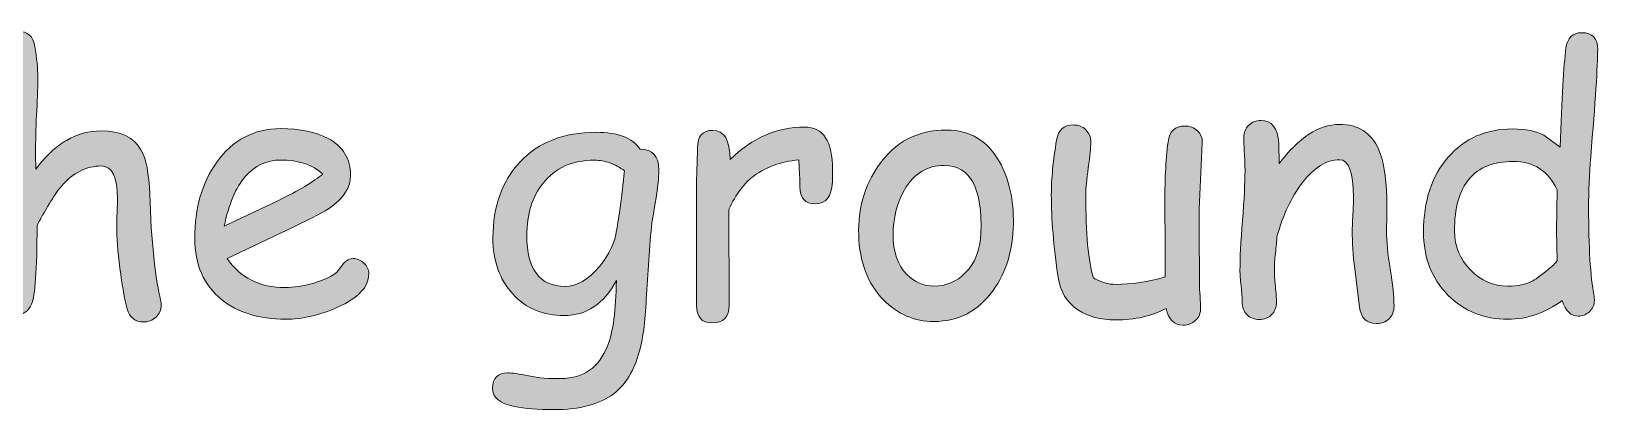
# Model space of a CAD drawing. Header units: millimetres. Extents: x -21 to 529, y -98 to 352.
# Drawn here: x 227.2 to 301.3, y 109.5 to 127.4 of the extents above; entities that cross this region are included whole.
import ezdxf

# ---------------------------------------------------------------- set-up
doc = ezdxf.new("R2010")
doc.units = ezdxf.units.MM
doc.header["$MEASUREMENT"] = 0
doc.layers.get('0').update_dxf_attribs({"lineweight": 0})

# ---------------------------------------------------------------- blocks, each defined once
blk = doc.blocks.new('Block_0')
at = {"true_color": 0x000000, "transparency": 33554687}
h = blk.add_hatch(color=18, dxfattribs=at)
h.dxf.hatch_style = 2
edge = h.paths.add_edge_path()
edge.add_spline(control_points=[(232.492, 113.627), (232.1, 113.627), (231.844, 113.837), (231.723, 114.256), (231.596, 114.708), (231.48, 115.35), (231.375, 116.182), (231.276, 116.981), (231.227, 117.637), (231.227, 118.15), (231.227, 118.293), (231.233, 118.511), (231.247, 118.803), (231.261, 119.095), (231.268, 119.313), (231.268, 119.456), (231.268, 120.493), (231.009, 121.011), (230.491, 121.011), (229.791, 121.011), (229.165, 120.694), (228.614, 120.06), (228.333, 119.735), (227.947, 119.115), (227.456, 118.2), (227.456, 116.099), (227.368, 114.856), (227.192, 114.471), (227.037, 114.129), (226.798, 113.958), (226.472, 113.958), (226.246, 113.958), (226.048, 114.035), (225.877, 114.189), (225.706, 114.344), (225.621, 114.531), (225.621, 114.752), (225.621, 114.829), (225.645, 114.95), (225.695, 115.115), (225.739, 115.253), (225.77, 115.656), (225.786, 116.323), (225.786, 116.323), (225.811, 117.546), (225.811, 117.546), (225.811, 117.546), (225.836, 123.623), (225.836, 123.623), (225.874, 124.307), (225.894, 124.767), (225.894, 125.004), (225.894, 125.285), (225.867, 125.551), (225.815, 125.802), (225.763, 126.053), (225.736, 126.313), (225.736, 126.583), (225.736, 126.815), (225.816, 127.007), (225.976, 127.158), (226.136, 127.31), (226.332, 127.386), (226.563, 127.386), (227.015, 127.386), (227.28, 127.143), (227.357, 126.658), (227.445, 126.123), (227.489, 125.641), (227.489, 125.211), (227.489, 124.632), (227.47, 124.029), (227.431, 123.4), (227.398, 122.799), (227.385, 122.196), (227.39, 121.589), (227.39, 121.589), (227.398, 120.862), (227.398, 120.862), (227.85, 121.468), (228.334, 121.922), (228.849, 122.222), (229.365, 122.522), (229.912, 122.673), (230.491, 122.673), (231.406, 122.673), (232.034, 122.375), (232.376, 121.78), (232.618, 121.361), (232.756, 120.655), (232.789, 119.663), (232.789, 119.663), (232.855, 118.084), (232.855, 118.084), (232.855, 118.084), (233.021, 116.364), (233.021, 116.364), (233.098, 115.719), (233.192, 115.151), (233.302, 114.661), (233.324, 114.567), (233.335, 114.487), (233.335, 114.421), (233.335, 114.195), (233.252, 114.006), (233.087, 113.855), (232.922, 113.703), (232.723, 113.627), (232.492, 113.627)], knot_values=[0, 0, 0, 0, 1, 1, 1, 2, 2, 2, 3, 3, 3, 4, 4, 4, 5, 5, 5, 6, 6, 6, 7, 7, 7, 8, 8, 8, 9, 9, 9, 10, 10, 10, 11, 11, 11, 12, 12, 12, 13, 13, 13, 14, 14, 14, 15, 15, 15, 16, 16, 16, 17, 17, 17, 18, 18, 18, 19, 19, 19, 20, 20, 20, 21, 21, 21, 22, 22, 22, 23, 23, 23, 24, 24, 24, 25, 25, 25, 26, 26, 26, 27, 27, 27, 28, 28, 28, 29, 29, 29, 30, 30, 30, 31, 31, 31, 32, 32, 32, 33, 33, 33, 34, 34, 34, 35, 35, 35, 36, 36, 36, 36], degree=3, periodic=0)
h = blk.add_hatch(color=18, dxfattribs=at)
h.dxf.hatch_style = 2
edge = h.paths.add_edge_path()
edge.add_spline(control_points=[(297.331, 121.226), (296.405, 121.226), (295.71, 120.951), (295.247, 120.403), (294.784, 119.855), (294.553, 119.029), (294.553, 117.927), (294.553, 117.216), (294.805, 116.604), (295.309, 116.091), (295.814, 115.578), (296.405, 115.322), (297.083, 115.322), (297.546, 115.322), (297.937, 115.408), (298.257, 115.578), (298.444, 115.678), (298.75, 115.906), (299.175, 116.265), (299.258, 116.336), (299.337, 116.422), (299.415, 116.521), (299.415, 116.521), (299.39, 117.951), (299.39, 117.951), (299.39, 117.951), (299.398, 118.911), (299.398, 118.911), (299.398, 118.911), (299.415, 119.886), (299.415, 119.886), (299.205, 120.333), (298.927, 120.668), (298.58, 120.891), (298.232, 121.114), (297.816, 121.226), (297.331, 121.226)], knot_values=[0, 0, 0, 0, 1, 1, 1, 2, 2, 2, 3, 3, 3, 4, 4, 4, 5, 5, 5, 6, 6, 6, 7, 7, 7, 8, 8, 8, 9, 9, 9, 10, 10, 10, 11, 11, 11, 12, 12, 12, 12], degree=3, periodic=0)
edge = h.paths.add_edge_path()
edge.add_spline(control_points=[(301.002, 121.441), (300.936, 120.63), (300.903, 119.82), (300.903, 119.01), (300.903, 117.174), (300.988, 115.788), (301.159, 114.851), (301.17, 114.774), (301.176, 114.71), (301.176, 114.661), (301.176, 114.44), (301.099, 114.258), (300.944, 114.115), (300.79, 113.972), (300.611, 113.9), (300.407, 113.9), (300.065, 113.9), (299.814, 114.148), (299.654, 114.644), (299.258, 114.352), (298.845, 114.132), (298.418, 113.983), (297.991, 113.834), (297.546, 113.759), (297.083, 113.759), (295.942, 113.759), (294.997, 114.14), (294.247, 114.9), (293.475, 115.678), (293.089, 116.675), (293.089, 117.894), (293.089, 119.365), (293.479, 120.545), (294.259, 121.432), (295.039, 122.32), (296.052, 122.764), (297.298, 122.764), (297.937, 122.764), (298.431, 122.664), (298.778, 122.466), (298.778, 122.466), (299.555, 121.895), (299.555, 121.895), (299.632, 124.216), (299.723, 125.779), (299.828, 126.583), (299.9, 127.074), (300.15, 127.32), (300.58, 127.32), (301.082, 127.32), (301.333, 127.052), (301.333, 126.517), (301.333, 125.751), (301.223, 124.059), (301.002, 121.441)], knot_values=[0, 0, 0, 0, 1, 1, 1, 2, 2, 2, 3, 3, 3, 4, 4, 4, 5, 5, 5, 6, 6, 6, 7, 7, 7, 8, 8, 8, 9, 9, 9, 10, 10, 10, 11, 11, 11, 12, 12, 12, 13, 13, 13, 14, 14, 14, 15, 15, 15, 16, 16, 16, 17, 17, 17, 18, 18, 18, 18], degree=3, periodic=0)
h = blk.add_hatch(color=18, dxfattribs=at)
h.dxf.hatch_style = 2
edge = h.paths.add_edge_path()
edge.add_spline(control_points=[(290.865, 113.553), (290.391, 113.553), (290.124, 113.812), (290.063, 114.33), (290.063, 114.33), (289.832, 116.141), (289.832, 116.141), (289.755, 116.786), (289.716, 117.389), (289.716, 117.951), (289.716, 118.106), (289.726, 118.368), (289.745, 118.737), (289.764, 119.106), (289.774, 119.368), (289.774, 119.522), (289.774, 120.713), (289.553, 121.308), (289.112, 121.308), (288.495, 121.308), (287.905, 120.942), (287.343, 120.209), (286.836, 119.542), (286.439, 118.698), (286.152, 117.679), (286.141, 117.464), (286.117, 117.194), (286.078, 116.868), (286.045, 116.593), (286.028, 116.325), (286.028, 116.066), (286.028, 115.901), (286.045, 115.653), (286.078, 115.322), (286.111, 114.991), (286.128, 114.743), (286.128, 114.578), (286.128, 114.33), (286.052, 114.129), (285.9, 113.974), (285.749, 113.82), (285.554, 113.743), (285.317, 113.743), (285.075, 113.743), (284.879, 113.82), (284.73, 113.974), (284.581, 114.129), (284.507, 114.33), (284.507, 114.578), (284.507, 114.743), (284.489, 114.991), (284.453, 115.322), (284.417, 115.653), (284.4, 115.901), (284.4, 116.066), (284.4, 116.634), (284.439, 117.421), (284.519, 118.427), (284.599, 119.433), (284.639, 120.22), (284.639, 120.787), (284.639, 120.964), (284.63, 121.226), (284.61, 121.573), (284.591, 121.92), (284.581, 122.182), (284.581, 122.358), (284.581, 122.595), (284.66, 122.79), (284.817, 122.941), (284.974, 123.093), (285.168, 123.169), (285.4, 123.169), (285.907, 123.169), (286.185, 122.81), (286.235, 122.094), (286.235, 122.094), (286.26, 121.126), (286.26, 121.126), (287.186, 122.361), (288.137, 122.979), (289.112, 122.979), (289.994, 122.979), (290.609, 122.59), (290.956, 121.813), (291.193, 121.295), (291.323, 120.528), (291.345, 119.514), (291.345, 119.514), (291.345, 118.679), (291.345, 118.679), (291.345, 118.679), (291.337, 117.91), (291.337, 117.91), (291.337, 117.453), (291.396, 116.861), (291.514, 116.137), (291.633, 115.412), (291.692, 114.823), (291.692, 114.371), (291.692, 114.129), (291.614, 113.932), (291.456, 113.78), (291.299, 113.629), (291.102, 113.553), (290.865, 113.553)], knot_values=[0, 0, 0, 0, 1, 1, 1, 2, 2, 2, 3, 3, 3, 4, 4, 4, 5, 5, 5, 6, 6, 6, 7, 7, 7, 8, 8, 8, 9, 9, 9, 10, 10, 10, 11, 11, 11, 12, 12, 12, 13, 13, 13, 14, 14, 14, 15, 15, 15, 16, 16, 16, 17, 17, 17, 18, 18, 18, 19, 19, 19, 20, 20, 20, 21, 21, 21, 22, 22, 22, 23, 23, 23, 24, 24, 24, 25, 25, 25, 26, 26, 26, 27, 27, 27, 28, 28, 28, 29, 29, 29, 30, 30, 30, 31, 31, 31, 32, 32, 32, 33, 33, 33, 34, 34, 34, 35, 35, 35, 35], degree=3, periodic=0)
h = blk.add_hatch(color=18, dxfattribs=at)
h.dxf.hatch_style = 2
edge = h.paths.add_edge_path()
edge.add_spline(control_points=[(238.99, 121.292), (238.318, 121.292), (237.758, 121.031), (237.312, 120.51), (236.865, 119.99), (236.532, 119.205), (236.312, 118.158), (236.312, 118.158), (238.85, 119.365), (238.85, 119.365), (239.848, 119.85), (240.559, 120.272), (240.983, 120.63), (240.509, 121.071), (239.845, 121.292), (238.99, 121.292)], knot_values=[0, 0, 0, 0, 1, 1, 1, 2, 2, 2, 3, 3, 3, 4, 4, 4, 5, 5, 5, 5], degree=3, periodic=0)
edge = h.paths.add_edge_path()
edge.add_spline(control_points=[(239.214, 113.759), (237.968, 113.759), (236.959, 114.071), (236.187, 114.694), (235.344, 115.383), (234.922, 116.347), (234.922, 117.588), (234.922, 119.021), (235.27, 120.222), (235.964, 121.193), (236.719, 122.251), (237.728, 122.78), (238.99, 122.78), (239.905, 122.78), (240.652, 122.626), (241.231, 122.317), (241.942, 121.937), (242.298, 121.352), (242.298, 120.564), (242.298, 120.013), (241.986, 119.511), (241.363, 119.059), (241.088, 118.861), (240.503, 118.552), (239.611, 118.133), (239.611, 118.133), (236.452, 116.637), (236.452, 116.637), (236.761, 116.179), (237.145, 115.835), (237.605, 115.603), (238.066, 115.372), (238.602, 115.256), (239.214, 115.256), (239.594, 115.256), (240.04, 115.328), (240.553, 115.471), (241.204, 115.653), (241.622, 115.891), (241.81, 116.186), (241.997, 116.481), (242.198, 116.629), (242.413, 116.629), (242.606, 116.629), (242.779, 116.556), (242.93, 116.409), (243.082, 116.263), (243.158, 116.094), (243.158, 115.901), (243.158, 115.289), (242.664, 114.763), (241.678, 114.322), (240.834, 113.947), (240.013, 113.759), (239.214, 113.759)], knot_values=[0, 0, 0, 0, 1, 1, 1, 2, 2, 2, 3, 3, 3, 4, 4, 4, 5, 5, 5, 6, 6, 6, 7, 7, 7, 8, 8, 8, 9, 9, 9, 10, 10, 10, 11, 11, 11, 12, 12, 12, 13, 13, 13, 14, 14, 14, 15, 15, 15, 16, 16, 16, 17, 17, 17, 18, 18, 18, 18], degree=3, periodic=0)
h = blk.add_hatch(color=18, dxfattribs=at)
h.dxf.hatch_style = 2
edge = h.paths.add_edge_path()
edge.add_spline(control_points=[(253.84, 121.284), (252.793, 121.284), (251.983, 120.923), (251.409, 120.2), (250.897, 119.55), (250.64, 118.723), (250.64, 117.72), (250.64, 116.921), (250.792, 116.32), (251.095, 115.917), (251.398, 115.515), (251.853, 115.314), (252.459, 115.314), (253.016, 115.314), (253.556, 115.628), (254.08, 116.256), (254.554, 116.835), (254.824, 117.409), (254.89, 117.976), (255.006, 118.572), (255.13, 119.506), (255.262, 120.779), (255.042, 120.95), (254.813, 121.077), (254.576, 121.16), (254.339, 121.242), (254.094, 121.284), (253.84, 121.284)], knot_values=[0, 0, 0, 0, 1, 1, 1, 2, 2, 2, 3, 3, 3, 4, 4, 4, 5, 5, 5, 6, 6, 6, 7, 7, 7, 8, 8, 8, 9, 9, 9, 9], degree=3, periodic=0)
edge = h.paths.add_edge_path()
edge.add_spline(control_points=[(256.494, 117.703), (256.494, 117.703), (256.304, 114.925), (256.304, 114.925), (256.271, 113.823), (256.158, 112.922), (255.965, 112.222), (255.717, 111.329), (255.32, 110.67), (254.774, 110.245), (254.113, 109.733), (253.157, 109.477), (251.905, 109.477), (251.172, 109.477), (250.558, 109.526), (250.062, 109.625), (249.367, 109.763), (249.02, 110.05), (249.02, 110.485), (249.02, 110.976), (249.26, 111.221), (249.739, 111.221), (249.938, 111.221), (250.268, 111.173), (250.731, 111.076), (251.194, 110.98), (251.707, 110.937), (252.269, 110.948), (253.328, 110.965), (254.058, 111.477), (254.46, 112.486), (254.725, 113.159), (254.865, 114.192), (254.882, 115.587), (254.584, 115.036), (254.23, 114.622), (253.819, 114.347), (253.409, 114.071), (252.939, 113.933), (252.41, 113.933), (251.412, 113.933), (250.6, 114.273), (249.975, 114.954), (249.349, 115.635), (249.036, 116.518), (249.036, 117.604), (249.036, 119.092), (249.463, 120.291), (250.318, 121.201), (251.2, 122.138), (252.401, 122.606), (253.923, 122.606), (254.435, 122.606), (254.865, 122.54), (255.213, 122.408), (255.56, 122.276), (255.825, 122.077), (256.006, 121.813), (256.596, 121.796), (256.891, 121.468), (256.891, 120.829), (256.891, 120.437), (256.833, 119.914), (256.717, 119.258), (256.591, 118.497), (256.516, 117.979), (256.494, 117.703)], knot_values=[0, 0, 0, 0, 1, 1, 1, 2, 2, 2, 3, 3, 3, 4, 4, 4, 5, 5, 5, 6, 6, 6, 7, 7, 7, 8, 8, 8, 9, 9, 9, 10, 10, 10, 11, 11, 11, 12, 12, 12, 13, 13, 13, 14, 14, 14, 15, 15, 15, 16, 16, 16, 17, 17, 17, 18, 18, 18, 19, 19, 19, 20, 20, 20, 21, 21, 21, 22, 22, 22, 22], degree=3, periodic=0)
h = blk.add_hatch(color=18, dxfattribs=at)
h.dxf.hatch_style = 2
edge = h.paths.add_edge_path()
edge.add_spline(control_points=[(265.11, 120.25), (265.071, 119.561), (264.796, 119.216), (264.283, 119.216), (263.809, 119.216), (263.572, 119.489), (263.572, 120.035), (263.572, 120.14), (263.564, 120.333), (263.547, 120.614), (263.547, 120.614), (263.522, 121.308), (263.522, 121.308), (262.651, 121.204), (261.954, 120.958), (261.43, 120.572), (260.94, 120.214), (260.532, 119.674), (260.207, 118.952), (260.207, 118.952), (260.223, 114.421), (260.223, 114.421), (260.223, 113.864), (259.95, 113.586), (259.405, 113.586), (258.92, 113.586), (258.677, 113.864), (258.677, 114.421), (258.677, 114.421), (258.677, 120.225), (258.677, 120.225), (258.677, 120.407), (258.684, 120.68), (258.698, 121.044), (258.712, 121.408), (258.718, 121.68), (258.718, 121.862), (258.718, 122.419), (258.961, 122.697), (259.446, 122.697), (259.986, 122.697), (260.259, 122.24), (260.265, 121.325), (261.323, 122.345), (262.497, 122.855), (263.787, 122.855), (264.233, 122.855), (264.567, 122.686), (264.787, 122.35), (265.008, 122.014), (265.118, 121.507), (265.118, 120.829), (265.118, 120.542), (265.115, 120.349), (265.11, 120.25)], knot_values=[0, 0, 0, 0, 1, 1, 1, 2, 2, 2, 3, 3, 3, 4, 4, 4, 5, 5, 5, 6, 6, 6, 7, 7, 7, 8, 8, 8, 9, 9, 9, 10, 10, 10, 11, 11, 11, 12, 12, 12, 13, 13, 13, 14, 14, 14, 15, 15, 15, 16, 16, 16, 17, 17, 17, 18, 18, 18, 18], degree=3, periodic=0)
h = blk.add_hatch(color=18, dxfattribs=at)
h.dxf.hatch_style = 2
edge = h.paths.add_edge_path()
edge.add_spline(control_points=[(270.41, 121.036), (269.599, 121.041), (268.968, 120.655), (268.516, 119.878), (268.158, 119.255), (267.979, 118.544), (267.979, 117.745), (267.979, 116.945), (268.197, 116.323), (268.632, 115.876), (268.996, 115.507), (269.423, 115.322), (269.914, 115.322), (270.487, 115.322), (270.98, 115.532), (271.394, 115.951), (271.862, 116.414), (272.11, 117.039), (272.138, 117.827), (272.215, 119.961), (271.639, 121.03), (270.41, 121.036)], knot_values=[0, 0, 0, 0, 1, 1, 1, 2, 2, 2, 3, 3, 3, 4, 4, 4, 5, 5, 5, 6, 6, 6, 7, 7, 7, 7], degree=3, periodic=0)
edge = h.paths.add_edge_path()
edge.add_spline(control_points=[(269.914, 113.652), (268.988, 113.652), (268.191, 113.994), (267.524, 114.677), (266.78, 115.438), (266.389, 116.46), (266.35, 117.745), (266.317, 118.99), (266.631, 120.087), (267.293, 121.036), (268.064, 122.154), (269.139, 122.714), (270.517, 122.714), (271.62, 122.714), (272.455, 122.21), (273.022, 121.201), (273.474, 120.385), (273.692, 119.404), (273.676, 118.257), (273.659, 117.034), (273.339, 115.989), (272.717, 115.124), (272.011, 114.143), (271.077, 113.652), (269.914, 113.652)], knot_values=[0, 0, 0, 0, 1, 1, 1, 2, 2, 2, 3, 3, 3, 4, 4, 4, 5, 5, 5, 6, 6, 6, 7, 7, 7, 8, 8, 8, 8], degree=3, periodic=0)
h = blk.add_hatch(color=18, dxfattribs=at)
h.dxf.hatch_style = 2
edge = h.paths.add_edge_path()
edge.add_spline(control_points=[(282.465, 118.968), (282.465, 118.572), (282.468, 117.976), (282.473, 117.183), (282.479, 116.389), (282.481, 115.793), (282.481, 115.397), (282.481, 115.275), (282.491, 115.091), (282.51, 114.843), (282.53, 114.595), (282.539, 114.41), (282.539, 114.289), (282.539, 114.052), (282.459, 113.857), (282.299, 113.706), (282.14, 113.554), (281.944, 113.478), (281.712, 113.478), (281.288, 113.478), (281.018, 113.74), (280.902, 114.264), (280.213, 113.906), (279.419, 113.726), (278.521, 113.726), (277.799, 113.726), (277.201, 113.886), (276.727, 114.206), (276.203, 114.559), (275.892, 115.074), (275.792, 115.752), (275.577, 117.213), (275.47, 118.514), (275.47, 119.655), (275.47, 120.41), (275.553, 121.27), (275.718, 122.234), (275.795, 122.714), (276.057, 122.954), (276.503, 122.954), (276.74, 122.954), (276.939, 122.878), (277.099, 122.726), (277.259, 122.575), (277.338, 122.38), (277.338, 122.143), (277.338, 121.89), (277.298, 121.485), (277.219, 120.928), (277.139, 120.371), (277.099, 119.947), (277.099, 119.655), (277.099, 118.734), (277.129, 117.946), (277.19, 117.29), (277.25, 116.634), (277.341, 116.108), (277.462, 115.711), (277.644, 115.612), (277.824, 115.536), (278, 115.483), (278.176, 115.431), (278.35, 115.405), (278.521, 115.405), (279.259, 115.405), (280.039, 115.523), (280.861, 115.76), (280.861, 115.76), (280.852, 117.439), (280.852, 117.439), (280.852, 117.439), (280.836, 119.043), (280.836, 119.043), (280.836, 120.233), (280.888, 121.267), (280.993, 122.143), (281.054, 122.651), (281.321, 122.904), (281.795, 122.904), (282.032, 122.904), (282.23, 122.827), (282.39, 122.673), (282.55, 122.518), (282.625, 122.325), (282.614, 122.094), (282.614, 122.094), (282.465, 118.968), (282.465, 118.968)], knot_values=[0, 0, 0, 0, 1, 1, 1, 2, 2, 2, 3, 3, 3, 4, 4, 4, 5, 5, 5, 6, 6, 6, 7, 7, 7, 8, 8, 8, 9, 9, 9, 10, 10, 10, 11, 11, 11, 12, 12, 12, 13, 13, 13, 14, 14, 14, 15, 15, 15, 16, 16, 16, 17, 17, 17, 18, 18, 18, 19, 19, 19, 20, 20, 20, 21, 21, 21, 22, 22, 22, 23, 23, 23, 24, 24, 24, 25, 25, 25, 26, 26, 26, 27, 27, 27, 28, 28, 28, 29, 29, 29, 29], degree=3, periodic=0)
for points, knots in [([(232.492, 113.627), (232.1, 113.627), (231.844, 113.837), (231.723, 114.256), (231.596, 114.708), (231.48, 115.35), (231.375, 116.182), (231.276, 116.981), (231.227, 117.637), (231.227, 118.15), (231.227, 118.293), (231.233, 118.511), (231.247, 118.803), (231.261, 119.095), (231.268, 119.313), (231.268, 119.456), (231.268, 120.493), (231.009, 121.011), (230.491, 121.011), (229.791, 121.011), (229.165, 120.694), (228.614, 120.06), (228.333, 119.735), (227.947, 119.115), (227.456, 118.2), (227.456, 116.099), (227.368, 114.856), (227.192, 114.471), (227.037, 114.129), (226.798, 113.958), (226.472, 113.958), (226.246, 113.958), (226.048, 114.035), (225.877, 114.189), (225.706, 114.344), (225.621, 114.531), (225.621, 114.752), (225.621, 114.829), (225.645, 114.95), (225.695, 115.115), (225.739, 115.253), (225.77, 115.656), (225.786, 116.323), (225.786, 116.323), (225.811, 117.546), (225.811, 117.546), (225.811, 117.546), (225.836, 123.623), (225.836, 123.623), (225.874, 124.307), (225.894, 124.767), (225.894, 125.004), (225.894, 125.285), (225.867, 125.551), (225.815, 125.802), (225.763, 126.053), (225.736, 126.313), (225.736, 126.583), (225.736, 126.815), (225.816, 127.007), (225.976, 127.158), (226.136, 127.31), (226.332, 127.386), (226.563, 127.386), (227.015, 127.386), (227.28, 127.143), (227.357, 126.658), (227.445, 126.123), (227.489, 125.641), (227.489, 125.211), (227.489, 124.632), (227.47, 124.029), (227.431, 123.4), (227.398, 122.799), (227.385, 122.196), (227.39, 121.589), (227.39, 121.589), (227.398, 120.862), (227.398, 120.862), (227.85, 121.468), (228.334, 121.922), (228.849, 122.222), (229.365, 122.522), (229.912, 122.673), (230.491, 122.673), (231.406, 122.673), (232.034, 122.375), (232.376, 121.78), (232.618, 121.361), (232.756, 120.655), (232.789, 119.663), (232.789, 119.663), (232.855, 118.084), (232.855, 118.084), (232.855, 118.084), (233.021, 116.364), (233.021, 116.364), (233.098, 115.719), (233.192, 115.151), (233.302, 114.661), (233.324, 114.567), (233.335, 114.487), (233.335, 114.421), (233.335, 114.195), (233.252, 114.006), (233.087, 113.855), (232.922, 113.703), (232.723, 113.627), (232.492, 113.627)], [0, 0, 0, 0, 1, 1, 1, 2, 2, 2, 3, 3, 3, 4, 4, 4, 5, 5, 5, 6, 6, 6, 7, 7, 7, 8, 8, 8, 9, 9, 9, 10, 10, 10, 11, 11, 11, 12, 12, 12, 13, 13, 13, 14, 14, 14, 15, 15, 15, 16, 16, 16, 17, 17, 17, 18, 18, 18, 19, 19, 19, 20, 20, 20, 21, 21, 21, 22, 22, 22, 23, 23, 23, 24, 24, 24, 25, 25, 25, 26, 26, 26, 27, 27, 27, 28, 28, 28, 29, 29, 29, 30, 30, 30, 31, 31, 31, 32, 32, 32, 33, 33, 33, 34, 34, 34, 35, 35, 35, 36, 36, 36, 36]), ([(301.002, 121.441), (300.936, 120.63), (300.903, 119.82), (300.903, 119.01), (300.903, 117.174), (300.988, 115.788), (301.159, 114.851), (301.17, 114.774), (301.176, 114.71), (301.176, 114.661), (301.176, 114.44), (301.099, 114.258), (300.944, 114.115), (300.79, 113.972), (300.611, 113.9), (300.407, 113.9), (300.065, 113.9), (299.814, 114.148), (299.654, 114.644), (299.258, 114.352), (298.845, 114.132), (298.418, 113.983), (297.991, 113.834), (297.546, 113.759), (297.083, 113.759), (295.942, 113.759), (294.997, 114.14), (294.247, 114.9), (293.475, 115.678), (293.089, 116.675), (293.089, 117.894), (293.089, 119.365), (293.479, 120.545), (294.259, 121.432), (295.039, 122.32), (296.052, 122.764), (297.298, 122.764), (297.937, 122.764), (298.431, 122.664), (298.778, 122.466), (298.778, 122.466), (299.555, 121.895), (299.555, 121.895), (299.632, 124.216), (299.723, 125.779), (299.828, 126.583), (299.9, 127.074), (300.15, 127.32), (300.58, 127.32), (301.082, 127.32), (301.333, 127.052), (301.333, 126.517), (301.333, 125.751), (301.223, 124.059), (301.002, 121.441)], [0, 0, 0, 0, 1, 1, 1, 2, 2, 2, 3, 3, 3, 4, 4, 4, 5, 5, 5, 6, 6, 6, 7, 7, 7, 8, 8, 8, 9, 9, 9, 10, 10, 10, 11, 11, 11, 12, 12, 12, 13, 13, 13, 14, 14, 14, 15, 15, 15, 16, 16, 16, 17, 17, 17, 18, 18, 18, 18]), ([(290.865, 113.553), (290.391, 113.553), (290.124, 113.812), (290.063, 114.33), (290.063, 114.33), (289.832, 116.141), (289.832, 116.141), (289.755, 116.786), (289.716, 117.389), (289.716, 117.951), (289.716, 118.106), (289.726, 118.368), (289.745, 118.737), (289.764, 119.106), (289.774, 119.368), (289.774, 119.522), (289.774, 120.713), (289.553, 121.308), (289.112, 121.308), (288.495, 121.308), (287.905, 120.942), (287.343, 120.209), (286.836, 119.542), (286.439, 118.698), (286.152, 117.679), (286.141, 117.464), (286.117, 117.194), (286.078, 116.868), (286.045, 116.593), (286.028, 116.325), (286.028, 116.066), (286.028, 115.901), (286.045, 115.653), (286.078, 115.322), (286.111, 114.991), (286.128, 114.743), (286.128, 114.578), (286.128, 114.33), (286.052, 114.129), (285.9, 113.974), (285.749, 113.82), (285.554, 113.743), (285.317, 113.743), (285.075, 113.743), (284.879, 113.82), (284.73, 113.974), (284.581, 114.129), (284.507, 114.33), (284.507, 114.578), (284.507, 114.743), (284.489, 114.991), (284.453, 115.322), (284.417, 115.653), (284.4, 115.901), (284.4, 116.066), (284.4, 116.634), (284.439, 117.421), (284.519, 118.427), (284.599, 119.433), (284.639, 120.22), (284.639, 120.787), (284.639, 120.964), (284.63, 121.226), (284.61, 121.573), (284.591, 121.92), (284.581, 122.182), (284.581, 122.358), (284.581, 122.595), (284.66, 122.79), (284.817, 122.941), (284.974, 123.093), (285.168, 123.169), (285.4, 123.169), (285.907, 123.169), (286.185, 122.81), (286.235, 122.094), (286.235, 122.094), (286.26, 121.126), (286.26, 121.126), (287.186, 122.361), (288.137, 122.979), (289.112, 122.979), (289.994, 122.979), (290.609, 122.59), (290.956, 121.813), (291.193, 121.295), (291.323, 120.528), (291.345, 119.514), (291.345, 119.514), (291.345, 118.679), (291.345, 118.679), (291.345, 118.679), (291.337, 117.91), (291.337, 117.91), (291.337, 117.453), (291.396, 116.861), (291.514, 116.137), (291.633, 115.412), (291.692, 114.823), (291.692, 114.371), (291.692, 114.129), (291.614, 113.932), (291.456, 113.78), (291.299, 113.629), (291.102, 113.553), (290.865, 113.553)], [0, 0, 0, 0, 1, 1, 1, 2, 2, 2, 3, 3, 3, 4, 4, 4, 5, 5, 5, 6, 6, 6, 7, 7, 7, 8, 8, 8, 9, 9, 9, 10, 10, 10, 11, 11, 11, 12, 12, 12, 13, 13, 13, 14, 14, 14, 15, 15, 15, 16, 16, 16, 17, 17, 17, 18, 18, 18, 19, 19, 19, 20, 20, 20, 21, 21, 21, 22, 22, 22, 23, 23, 23, 24, 24, 24, 25, 25, 25, 26, 26, 26, 27, 27, 27, 28, 28, 28, 29, 29, 29, 30, 30, 30, 31, 31, 31, 32, 32, 32, 33, 33, 33, 34, 34, 34, 35, 35, 35, 35]), ([(239.214, 113.759), (237.968, 113.759), (236.959, 114.071), (236.187, 114.694), (235.344, 115.383), (234.922, 116.347), (234.922, 117.588), (234.922, 119.021), (235.27, 120.222), (235.964, 121.193), (236.719, 122.251), (237.728, 122.78), (238.99, 122.78), (239.905, 122.78), (240.652, 122.626), (241.231, 122.317), (241.942, 121.937), (242.298, 121.352), (242.298, 120.564), (242.298, 120.013), (241.986, 119.511), (241.363, 119.059), (241.088, 118.861), (240.503, 118.552), (239.611, 118.133), (239.611, 118.133), (236.452, 116.637), (236.452, 116.637), (236.761, 116.179), (237.145, 115.835), (237.605, 115.603), (238.066, 115.372), (238.602, 115.256), (239.214, 115.256), (239.594, 115.256), (240.04, 115.328), (240.553, 115.471), (241.204, 115.653), (241.622, 115.891), (241.81, 116.186), (241.997, 116.481), (242.198, 116.629), (242.413, 116.629), (242.606, 116.629), (242.779, 116.556), (242.93, 116.409), (243.082, 116.263), (243.158, 116.094), (243.158, 115.901), (243.158, 115.289), (242.664, 114.763), (241.678, 114.322), (240.834, 113.947), (240.013, 113.759), (239.214, 113.759)], [0, 0, 0, 0, 1, 1, 1, 2, 2, 2, 3, 3, 3, 4, 4, 4, 5, 5, 5, 6, 6, 6, 7, 7, 7, 8, 8, 8, 9, 9, 9, 10, 10, 10, 11, 11, 11, 12, 12, 12, 13, 13, 13, 14, 14, 14, 15, 15, 15, 16, 16, 16, 17, 17, 17, 18, 18, 18, 18]), ([(256.494, 117.703), (256.494, 117.703), (256.304, 114.925), (256.304, 114.925), (256.271, 113.823), (256.158, 112.922), (255.965, 112.222), (255.717, 111.329), (255.32, 110.67), (254.774, 110.245), (254.113, 109.733), (253.157, 109.477), (251.905, 109.477), (251.172, 109.477), (250.558, 109.526), (250.062, 109.625), (249.367, 109.763), (249.02, 110.05), (249.02, 110.485), (249.02, 110.976), (249.26, 111.221), (249.739, 111.221), (249.938, 111.221), (250.268, 111.173), (250.731, 111.076), (251.194, 110.98), (251.707, 110.937), (252.269, 110.948), (253.328, 110.965), (254.058, 111.477), (254.46, 112.486), (254.725, 113.159), (254.865, 114.192), (254.882, 115.587), (254.584, 115.036), (254.23, 114.622), (253.819, 114.347), (253.409, 114.071), (252.939, 113.933), (252.41, 113.933), (251.412, 113.933), (250.6, 114.273), (249.975, 114.954), (249.349, 115.635), (249.036, 116.518), (249.036, 117.604), (249.036, 119.092), (249.463, 120.291), (250.318, 121.201), (251.2, 122.138), (252.401, 122.606), (253.923, 122.606), (254.435, 122.606), (254.865, 122.54), (255.213, 122.408), (255.56, 122.276), (255.825, 122.077), (256.006, 121.813), (256.596, 121.796), (256.891, 121.468), (256.891, 120.829), (256.891, 120.437), (256.833, 119.914), (256.717, 119.258), (256.591, 118.497), (256.516, 117.979), (256.494, 117.703)], [0, 0, 0, 0, 1, 1, 1, 2, 2, 2, 3, 3, 3, 4, 4, 4, 5, 5, 5, 6, 6, 6, 7, 7, 7, 8, 8, 8, 9, 9, 9, 10, 10, 10, 11, 11, 11, 12, 12, 12, 13, 13, 13, 14, 14, 14, 15, 15, 15, 16, 16, 16, 17, 17, 17, 18, 18, 18, 19, 19, 19, 20, 20, 20, 21, 21, 21, 22, 22, 22, 22]), ([(265.11, 120.25), (265.071, 119.561), (264.796, 119.216), (264.283, 119.216), (263.809, 119.216), (263.572, 119.489), (263.572, 120.035), (263.572, 120.14), (263.564, 120.333), (263.547, 120.614), (263.547, 120.614), (263.522, 121.308), (263.522, 121.308), (262.651, 121.204), (261.954, 120.958), (261.43, 120.572), (260.94, 120.214), (260.532, 119.674), (260.207, 118.952), (260.207, 118.952), (260.223, 114.421), (260.223, 114.421), (260.223, 113.864), (259.95, 113.586), (259.405, 113.586), (258.92, 113.586), (258.677, 113.864), (258.677, 114.421), (258.677, 114.421), (258.677, 120.225), (258.677, 120.225), (258.677, 120.407), (258.684, 120.68), (258.698, 121.044), (258.712, 121.408), (258.718, 121.68), (258.718, 121.862), (258.718, 122.419), (258.961, 122.697), (259.446, 122.697), (259.986, 122.697), (260.259, 122.24), (260.265, 121.325), (261.323, 122.345), (262.497, 122.855), (263.787, 122.855), (264.233, 122.855), (264.567, 122.686), (264.787, 122.35), (265.008, 122.014), (265.118, 121.507), (265.118, 120.829), (265.118, 120.542), (265.115, 120.349), (265.11, 120.25)], [0, 0, 0, 0, 1, 1, 1, 2, 2, 2, 3, 3, 3, 4, 4, 4, 5, 5, 5, 6, 6, 6, 7, 7, 7, 8, 8, 8, 9, 9, 9, 10, 10, 10, 11, 11, 11, 12, 12, 12, 13, 13, 13, 14, 14, 14, 15, 15, 15, 16, 16, 16, 17, 17, 17, 18, 18, 18, 18]), ([(269.914, 113.652), (268.988, 113.652), (268.191, 113.994), (267.524, 114.677), (266.78, 115.438), (266.389, 116.46), (266.35, 117.745), (266.317, 118.99), (266.631, 120.087), (267.293, 121.036), (268.064, 122.154), (269.139, 122.714), (270.517, 122.714), (271.62, 122.714), (272.455, 122.21), (273.022, 121.201), (273.474, 120.385), (273.692, 119.404), (273.676, 118.257), (273.659, 117.034), (273.339, 115.989), (272.717, 115.124), (272.011, 114.143), (271.077, 113.652), (269.914, 113.652)], [0, 0, 0, 0, 1, 1, 1, 2, 2, 2, 3, 3, 3, 4, 4, 4, 5, 5, 5, 6, 6, 6, 7, 7, 7, 8, 8, 8, 8]), ([(282.465, 118.968), (282.465, 118.572), (282.468, 117.976), (282.473, 117.183), (282.479, 116.389), (282.481, 115.793), (282.481, 115.397), (282.481, 115.275), (282.491, 115.091), (282.51, 114.843), (282.53, 114.595), (282.539, 114.41), (282.539, 114.289), (282.539, 114.052), (282.459, 113.857), (282.299, 113.706), (282.14, 113.554), (281.944, 113.478), (281.712, 113.478), (281.288, 113.478), (281.018, 113.74), (280.902, 114.264), (280.213, 113.906), (279.419, 113.726), (278.521, 113.726), (277.799, 113.726), (277.201, 113.886), (276.727, 114.206), (276.203, 114.559), (275.892, 115.074), (275.792, 115.752), (275.577, 117.213), (275.47, 118.514), (275.47, 119.655), (275.47, 120.41), (275.553, 121.27), (275.718, 122.234), (275.795, 122.714), (276.057, 122.954), (276.503, 122.954), (276.74, 122.954), (276.939, 122.878), (277.099, 122.726), (277.259, 122.575), (277.338, 122.38), (277.338, 122.143), (277.338, 121.89), (277.298, 121.485), (277.219, 120.928), (277.139, 120.371), (277.099, 119.947), (277.099, 119.655), (277.099, 118.734), (277.129, 117.946), (277.19, 117.29), (277.25, 116.634), (277.341, 116.108), (277.462, 115.711), (277.644, 115.612), (277.824, 115.536), (278, 115.483), (278.176, 115.431), (278.35, 115.405), (278.521, 115.405), (279.259, 115.405), (280.039, 115.523), (280.861, 115.76), (280.861, 115.76), (280.852, 117.439), (280.852, 117.439), (280.852, 117.439), (280.836, 119.043), (280.836, 119.043), (280.836, 120.233), (280.888, 121.267), (280.993, 122.143), (281.054, 122.651), (281.321, 122.904), (281.795, 122.904), (282.032, 122.904), (282.23, 122.827), (282.39, 122.673), (282.55, 122.518), (282.625, 122.325), (282.614, 122.094), (282.614, 122.094), (282.465, 118.968), (282.465, 118.968)], [0, 0, 0, 0, 1, 1, 1, 2, 2, 2, 3, 3, 3, 4, 4, 4, 5, 5, 5, 6, 6, 6, 7, 7, 7, 8, 8, 8, 9, 9, 9, 10, 10, 10, 11, 11, 11, 12, 12, 12, 13, 13, 13, 14, 14, 14, 15, 15, 15, 16, 16, 16, 17, 17, 17, 18, 18, 18, 19, 19, 19, 20, 20, 20, 21, 21, 21, 22, 22, 22, 23, 23, 23, 24, 24, 24, 25, 25, 25, 26, 26, 26, 27, 27, 27, 28, 28, 28, 29, 29, 29, 29]), ([(238.99, 121.292), (238.318, 121.292), (237.758, 121.031), (237.312, 120.51), (236.865, 119.99), (236.532, 119.205), (236.312, 118.158), (236.312, 118.158), (238.85, 119.365), (238.85, 119.365), (239.848, 119.85), (240.559, 120.272), (240.983, 120.63), (240.509, 121.071), (239.845, 121.292), (238.99, 121.292)], [0, 0, 0, 0, 1, 1, 1, 2, 2, 2, 3, 3, 3, 4, 4, 4, 5, 5, 5, 5]), ([(253.84, 121.284), (252.793, 121.284), (251.983, 120.923), (251.409, 120.2), (250.897, 119.55), (250.64, 118.723), (250.64, 117.72), (250.64, 116.921), (250.792, 116.32), (251.095, 115.917), (251.398, 115.515), (251.853, 115.314), (252.459, 115.314), (253.016, 115.314), (253.556, 115.628), (254.08, 116.256), (254.554, 116.835), (254.824, 117.409), (254.89, 117.976), (255.006, 118.572), (255.13, 119.506), (255.262, 120.779), (255.042, 120.95), (254.813, 121.077), (254.576, 121.16), (254.339, 121.242), (254.094, 121.284), (253.84, 121.284)], [0, 0, 0, 0, 1, 1, 1, 2, 2, 2, 3, 3, 3, 4, 4, 4, 5, 5, 5, 6, 6, 6, 7, 7, 7, 8, 8, 8, 9, 9, 9, 9]), ([(270.41, 121.036), (269.599, 121.041), (268.968, 120.655), (268.516, 119.878), (268.158, 119.255), (267.979, 118.544), (267.979, 117.745), (267.979, 116.945), (268.197, 116.323), (268.632, 115.876), (268.996, 115.507), (269.423, 115.322), (269.914, 115.322), (270.487, 115.322), (270.98, 115.532), (271.394, 115.951), (271.862, 116.414), (272.11, 117.039), (272.138, 117.827), (272.215, 119.961), (271.639, 121.03), (270.41, 121.036)], [0, 0, 0, 0, 1, 1, 1, 2, 2, 2, 3, 3, 3, 4, 4, 4, 5, 5, 5, 6, 6, 6, 7, 7, 7, 7]), ([(297.331, 121.226), (296.405, 121.226), (295.71, 120.951), (295.247, 120.403), (294.784, 119.855), (294.553, 119.029), (294.553, 117.927), (294.553, 117.216), (294.805, 116.604), (295.309, 116.091), (295.814, 115.578), (296.405, 115.322), (297.083, 115.322), (297.546, 115.322), (297.937, 115.408), (298.257, 115.578), (298.444, 115.678), (298.75, 115.906), (299.175, 116.265), (299.258, 116.336), (299.337, 116.422), (299.415, 116.521), (299.415, 116.521), (299.39, 117.951), (299.39, 117.951), (299.39, 117.951), (299.398, 118.911), (299.398, 118.911), (299.398, 118.911), (299.415, 119.886), (299.415, 119.886), (299.205, 120.333), (298.927, 120.668), (298.58, 120.891), (298.232, 121.114), (297.816, 121.226), (297.331, 121.226)], [0, 0, 0, 0, 1, 1, 1, 2, 2, 2, 3, 3, 3, 4, 4, 4, 5, 5, 5, 6, 6, 6, 7, 7, 7, 8, 8, 8, 9, 9, 9, 10, 10, 10, 11, 11, 11, 12, 12, 12, 12])]:
    blk.add_open_spline(points, degree=3, knots=knots)

msp = doc.modelspace()

# ---------------------------------------------------------------- block references
msp.add_blockref('Block_0', (0, 0))

doc.saveas('drawing.dxf')
